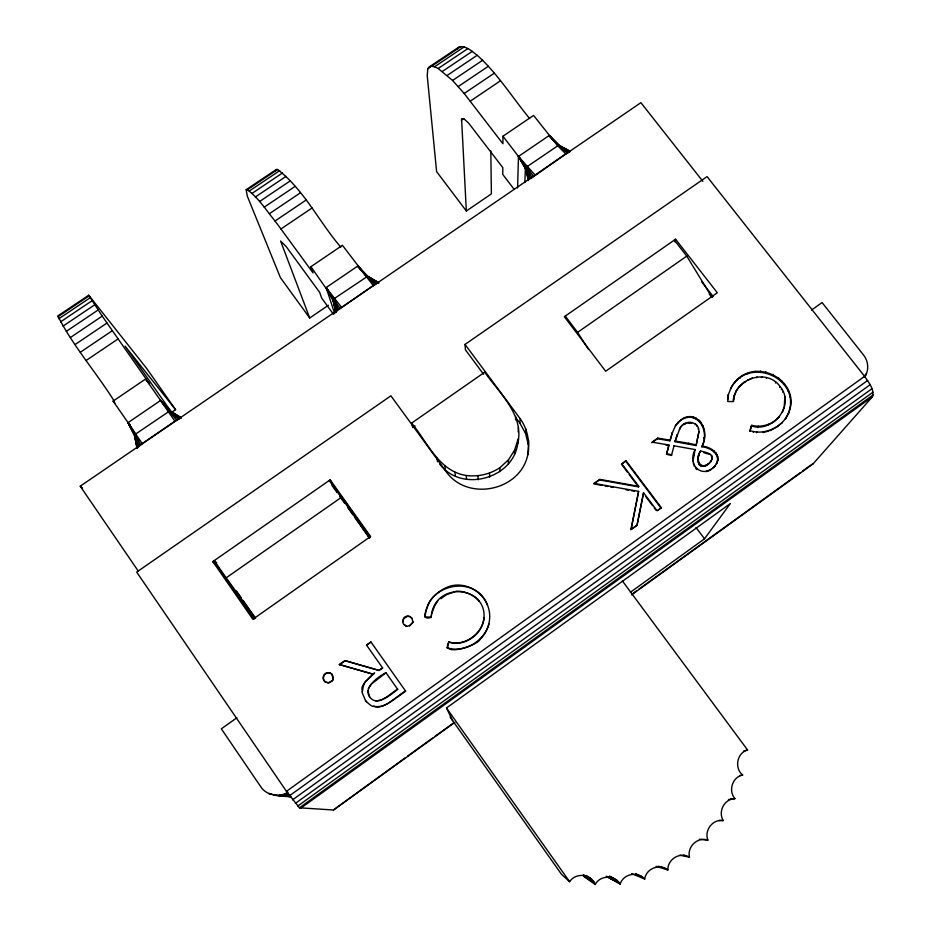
<?xml version="1.0" encoding="UTF-8"?>
<svg xmlns="http://www.w3.org/2000/svg" width="931" height="931" viewBox="0 0 931 931"><rect width="100%" height="100%" fill="white"/><g stroke="black" fill="none" stroke-linecap="round" stroke-linejoin="round"><path stroke-width="1.4" d="M499.912 471.726L499.912 467.688L508.512 459.774L514.703 449.976L518.078 438.966C517.659 477.417 462.288 494.477 439.56 463.882M517.589 187.934L518.474 156.466L549.127 135.554L558.728 145.248L569.993 151.788L565.804 153.848L557.669 145.771L533.568 115.421L502.949 136.229L502.915 143.735L464.185 93.472L452.571 80.473L438.175 68.498L434.533 66.788L431.577 66.252L429.342 66.892L427.864 68.673L427.201 75.434L436.616 171.641L466.338 211L491.393 193.881L490.8 150.857M701.834 446.822C711.936 426.189 690.977 404.799 675.371 426.002C690.674 403.449 712.983 425.746 701.834 446.822C709.957 447.264 721.513 454.665 716.323 463.906C722.34 454.712 710.632 446.449 702.172 446.205M508.407 463.906L508.512 459.774M528.61 440.247L528.005 454.689C529.96 442.132 527.656 429.11 520.161 418.671L465.023 344.435L707.06 176.599L864.608 376.357C868.39 382.21 874.733 389.263 872.475 396.676L813.066 463.871L631.59 594.839M517.869 443.319C524.141 414.4 499.423 393.499 484.76 372.167L411.653 423.093L412.41 426.479M515.553 419.823L515.693 416.366M524.828 182.592L525.375 168.534L526.946 166.754L558.425 145.352L569.691 151.09M514.529 454.212L514.703 449.976M518.195 431.984L518.416 427.504M528.284 444.587L525.538 433.369L519.929 423.244L520.161 418.671M525.538 433.369L525.84 428.9M693.13 460.17L695.073 449.545L674.032 445.833L673.741 446.449M713.612 467.304L713.262 467.886L715.02 465.837C702.311 479.826 686.973 465.046 695.073 449.545M788.173 413.876C802.743 378.102 747.477 354.664 730.509 388.902C749.862 350.265 809.563 382.21 785.368 418.88L788.65 413.201M727.646 399.422L728.1 395.326L730.893 388.192M733.232 401.273C734.152 378.882 766.737 367.57 780.108 386.609C795.691 404.927 772.974 433.148 751.352 425.967L749.827 431.379L751.759 425.316C761.779 427.957 772.742 424.315 779.48 416.529L779.014 417.193M736.386 390.845L734.512 395.512L733.5 401.61L727.716 401.47L728.473 394.628L728.1 395.326M712.11 456.725L711.75 459.472C714.286 453.269 704.127 452.059 700.601 450.953C692.722 463.347 703.149 472.901 711.459 460.508L711.109 461.101L712.099 458.878M656.146 866.354L667.864 869.973C667.387 859.197 680.293 851.458 689.499 857.207C686.845 846.826 697.691 836.457 707.909 840.134C703.987 830.44 712.75 818.791 723.236 820.572C717.789 811.716 724.318 798.751 734.931 798.658C728.112 790.861 732.266 777.001 742.67 775.034C734.222 768.168 736.793 752.888 747.558 749.99L622.35 580.897M404.287 624.852C401.983 623.63 402.006 616.671 407.126 616.089A5.295 5.249 -35.4 0 1 410.187 616.683L411.933 618.463L411.432 617.695M402.762 621.885L403.81 618.498L407.278 616.438A5.295 5.237 -35.5 0 1 410.338 617.032L411.199 617.637M448.823 641.994C464.464 647.336 483.038 634.127 483.992 617.544C483.119 632.708 465.023 647.161 448.823 641.994C440.049 657.88 477.999 645.52 480.175 639.213C489.578 629.752 492.08 616.147 487.472 605.092C481.292 589.847 462.695 580.595 447.148 587.217C439.665 590.626 432.868 595.677 428.842 603.009C427.783 607.699 419.322 621.024 431.134 617.416L431.449 615.275M425.246 617.276C425.839 583.411 475.916 573.915 487.472 605.092M325.315 681.981C321.439 679.595 323.034 673.043 327.549 672.671A5.377 5.272 -50.2 0 1 330.621 673.276L331.773 674.137M324.744 681.445C321.858 678.652 323.883 673.264 327.84 672.915A5.365 5.26 -50.2 0 1 330.912 673.52M431.134 617.416C433.811 580.851 486.319 585.494 483.992 617.544M710.306 462.3L710.656 461.706C702.009 471.808 693.804 460.892 700.601 450.953M784.286 406.219L784.833 396.431M404.682 625.05C409.256 630.52 418.671 614.413 409.582 626.028M332.949 678.885L332.216 674.731L333.391 678.152L332.367 680.91L333.228 679.13M466.338 211L461.567 118.714L464.069 118.924L468.642 123.136L502.81 167.627L502.775 174.458L513.982 189.133M679.781 428.679L674.975 441.666L696.097 445.53L698.902 431.821C699.728 420.195 682.667 419.357 679.479 429.331L680.701 427.248M696.097 445.53L698.902 431.821M385.981 672.741L397.7 689.347C390.834 694.724 377.788 705.873 370.747 698.238C361.565 688.696 377.52 676.965 385.981 672.741L371.527 683.971L368.292 688.544M631.916 529.087L636.99 525.456L643.565 492.767L657.065 510.747L661.324 507.686L625.993 460.682L621.536 464.29L627.471 472.203M636.99 525.456L643.565 492.767M630.904 529.82L638.619 491.382L594.048 483.398L599.727 479.349L638.736 486.343L638.503 486.89L599.564 479.919L593.885 483.957M638.619 491.382L631.125 529.332L637.223 524.956M362.194 689.499C358.691 684.285 388.367 660.835 366.535 680.654C362.38 682.12 362.008 698.483 362.427 689.72M528.284 451.919C523.117 490.509 467.374 502.949 445.681 470.958L390.904 395.815L136.682 572.1L286.457 791.315L299.456 807.794L333.461 810.005L405.439 757.671M431.6 614.192L434.463 606.151L437.779 600.972M651.793 442.784L657.461 438.745L669.913 440.829L672.415 432.578L670.204 440.2L657.728 438.117L652.037 442.155L668.958 444.995L666.456 454.258L671.449 455.422L674.032 445.833M668.958 444.995L666.736 453.653L671.728 454.817L671.449 455.422M674.975 441.666L677.151 434.719L676.86 435.359M674.824 241.827L675.603 239.22L717.301 292.765L605.65 371.248L564.349 316.726L675.603 239.22M631.718 873.604L644.683 879.062C646.044 868.542 659.707 863.165 667.864 869.973M447.159 647.964L448.905 642.297M447.066 647.673C464.476 653.795 485.074 640.144 488.903 623.898M621.536 464.29L625.993 460.682M340.793 247.087C319.217 222.148 304.123 189.901 277.578 169.489L276.228 169.535L246.18 189.68L247.309 196.127L280.417 277.647L309.72 318.006L328.375 305.263M782.692 411.153L784.1 407.51M657.461 438.745L657.728 438.117M672.135 433.218L675.662 425.351M677.826 422.883L678.117 422.232M669.913 440.829L670.204 440.2M680.852 420.288L681.155 419.625M684.041 418.461L684.343 417.798M681.48 426.573L681.783 425.921M683.854 424.117L683.552 424.769L685.938 423.477M687.218 417.484L687.52 416.82M684.704 424.059L685.007 423.396M690.22 417.286L690.534 416.623M688.125 422.302L687.811 422.965L691.721 423.093L692.036 422.43M689.766 422.837L690.08 422.185M693.211 417.775L693.525 417.111M275.657 170.722L276.228 169.535M696.027 418.892L696.353 418.228M695.271 424.722L695.597 424.059M698.518 420.603L698.844 419.939M696.632 426.119L696.958 425.467M606.209 876.269L620.209 883.938C623.398 873.767 637.816 870.974 644.683 879.062M688.3 443.901L688.614 443.284L696.423 444.913M699.67 421.72L699.996 421.056M700.694 422.942L701.031 422.278M698.075 429.156L698.413 428.516M702.579 426.189L702.917 425.537M657.868 510.491L661.324 507.686M703.638 429.761L703.976 429.121M693.49 455.829L693.816 455.224M703.568 438.373L703.906 437.745M734.408 383.246L734.792 382.536M693.001 461.613L693.327 461.02M737.131 380.535L737.515 379.813M693.281 463.836L693.595 463.254M740.157 378.126L740.552 377.404M698.878 456.062L699.204 455.457M693.921 466L694.247 465.407M698.203 460.717L698.529 460.123M735.99 391.555L739.563 386.249M734.128 396.21L734.512 395.512M695.376 467.374L696.574 469.561L696.9 468.98M733.465 399.224L733.849 398.526M698.308 462.602L698.646 462.009M747.861 373.866L748.268 373.133M739.167 386.959L744.218 382.094M698.599 463.754L698.925 463.161M699.158 464.802L699.495 464.208M748.07 379.732L747.651 380.453L752.26 377.986M699.961 465.57L700.298 464.976M700.671 465.954L701.008 465.36M754.832 372.004L755.25 371.271M701.474 466.187L701.811 465.593M709.131 453.63L708.782 454.235L709.876 454.025M702.311 466.28L702.649 465.698M711.703 450.243L712.052 449.626M703.417 466.256L703.755 465.663M704.639 466.024L704.976 465.442M756.577 377.672L756.996 376.95M760.162 371.772L760.592 371.038M711.493 455.48L711.505 456.679L711.854 456.085M705.803 465.616L706.14 465.023M713.879 451.675L714.24 451.07M707.025 464.988L707.374 464.394M708.177 464.243L708.526 463.65M711.878 458.308L712.238 457.703M715.706 453.525L716.067 452.92M761.442 377.567L761.884 376.846M706.501 471.074L706.152 471.645L708.084 471.005M765.48 372.528L765.922 371.795M716.73 455.189L717.091 454.584M864.538 377.043C869.298 370.596 868.472 361.321 863.642 355.142L822.085 302.563L811.541 310.046M709.399 470.108L709.05 470.679L711.668 469.154M717.394 457.028L717.754 456.423M766.283 378.347L766.725 377.625M717.603 458.948L717.964 458.343M717.522 460.019L717.882 459.414M717.336 461.066L717.708 460.473M772.59 375.065L773.044 374.343M775.465 383.002L775.919 382.28M778.293 378.754L778.758 378.033M751.352 425.967L751.759 425.316M781.342 381.547L781.807 380.826M779.643 387.319L780.108 386.609M784.053 384.666L784.519 383.956M753.156 432.24L753.586 431.6C763.99 433.602 774.732 429.494 782.308 422.348L777.641 426.503L770.053 430.669L770.496 430.029M781.284 389.647L781.749 388.949M757.846 426.887L758.276 426.235M714.659 466.431L716.684 463.312M782.645 392.137L783.111 391.427M756.566 432.706L756.996 432.065M763.699 426.317L764.13 425.665M787.859 390.822L788.336 390.124M763.629 431.844L763.187 432.484L768.68 431.03M768.692 424.711L769.134 424.059M784.845 402.355L785.322 401.657M771.555 423.291L772.008 422.639M789.907 396.943L790.396 396.257M774.231 421.568L774.685 420.905M782.226 412.363L782.692 411.688M790.466 402.692L790.954 402.006M789.872 408.395L790.349 407.72M777.641 426.503L778.107 425.851M630.357 592.314L704.523 538.805L730.358 503.543L446.484 707.979L452.594 720.559M595.223 884.45L594.211 882.483L583.237 874.989L584.121 876.723L595.223 884.45C600.181 874.977 614.809 874.861 620.209 883.938M781.842 423L785.845 418.217M456.923 49.192L458.564 47.306C465.651 44.793 471.959 51.484 477.219 55.266C497.689 73.689 512.271 97.452 529.658 118.563M450.092 717.033L561.509 874.314L569.621 881.727C575.137 872.952 589.183 873.546 594.211 882.483M145.585 379.045L160.586 400.47L169.64 411.025L179.892 418.671L174.935 421.243L142.199 443.633L138.125 447.241L134.762 434.847L128.071 422.639L113.105 401.11L145.585 379.045L149.588 384.003L102.212 316.121L88.736 295.22L57.838 315.935C73.037 346.204 96.289 372.353 114.187 401.063M325.85 682.248L328.748 682.679L332.088 680.677M565.804 153.848L530.635 178.705L525.852 167.708L518.474 156.466L502.949 136.229M440.817 598.726L446.787 594.525L454.782 591.883M373.261 285.561L338.477 309.732L333.496 298.979L310.896 266.72L342.422 245.295L373.261 285.561L376.45 283.757L366.709 276.298L357.725 266.068L326.153 287.586L334.706 313.7M329.039 682.912L331.552 681.259M407.79 755.972L432.543 738.12M434.893 736.409L453.746 722.805M631.672 594.409L636.385 591.01M638.736 589.311L800.16 472.808M802.522 471.109L810.773 465.151M333.461 810.005L454.84 722.398M289.541 795.714L867.611 380.523M292.578 799.822L870.113 384.747M295.371 803.36L871.951 388.727M297.722 806.083L872.987 392.195M299.456 807.794L873.162 394.907M300.469 808.399L872.475 396.676M375.589 700.822C383.072 701.439 391.113 693.164 397.525 689.126L397.7 689.347M395.628 698.087L395.803 698.297C389.193 702.277 381.873 709.306 373.517 706.222C386.214 709.131 395.489 696.563 405.52 691M396.897 697.505L405.683 691.221L370.957 642.006L366.546 645.148L382.629 667.969L379.045 670.529L344.819 660.603L339.326 664.501L373.575 674.44M286.457 791.315L864.608 376.357M344.819 660.603L378.836 670.273L382.629 667.969M339.594 664.769L345.075 660.87M236.881 717.789L221.334 728.822L260.785 786.788C267.406 796.866 280.65 795.702 291.1 796.913M216.714 562.848L214.223 560.602L226.175 577.825L341.281 497.422L369.549 538.13L354.513 517.101M588.38 349.265L577.604 332.355L686.752 256.118L674.312 240.128M212.827 561.579L330.168 479.849L370.608 536.477L252.836 619.278L212.827 561.579L216.167 564.558L254.082 619.231M412.654 427.62L415.028 425.967M172.002 412.107L175.575 409.663L146.656 368.432L88.736 295.22M138.382 571.262L80.241 486.203L640.889 102.666L702.882 181.382M461.322 120.146L463.719 118.516M80.322 352.267L112.279 330.714M246.18 189.68L247.355 189.761C258.62 198.035 266.254 210.313 275.029 220.996L306.078 200.072M464.185 93.472L494.361 73.13M86.036 360.553L118.028 338.954M275.029 220.996L280.941 228.979L312.025 207.997M470.283 101.153L500.482 80.776M63.052 326.094L94.625 304.891M255.455 196.918L286.143 176.32M442.446 71.384L472.273 51.356M66.357 331.331L98.069 310.023M259.551 201.527L290.356 180.823M447.276 75.388L477.219 55.266M70.395 337.522L102.212 316.121M264.229 207.148L295.139 186.363M452.571 80.473L482.619 60.271M75.074 344.54L106.972 323.057M269.42 213.676L300.41 192.81M458.25 86.536L488.368 66.252M429.342 66.892L458.564 47.306M57.897 316.773L88.992 295.93M247.355 189.761L277.578 169.489M427.864 68.673L430.192 67.113M431.577 66.252L460.961 46.55M58.793 318.763L90.063 297.792M249.31 190.995L279.707 170.617M434.533 66.788L464.08 46.969M60.515 321.882L91.948 300.794M252.022 193.392L282.57 172.898M438.175 68.498L467.874 48.575M743.811 382.804L745.731 381.629M287.935 792.188L284.374 794.108L279.16 795.342L273.842 795.167L286.829 796.145M411.653 423.093C427.469 442.12 438.629 471.214 466.175 475.473C477.999 477.009 489.974 474.275 499.912 467.688M811.948 464.301L813.066 463.871M743.497 751.108L747.558 749.99M739.877 775.535L742.67 775.034M730.649 799.007L734.931 798.658M728.484 799.485L731.301 799.264M479.197 601.403C474.763 594.956 464.162 590.603 455.922 591.232M718.93 820.525L723.236 820.572M425.118 616.939L431.018 617.078M271.654 793.736L268.78 793.596L271.619 793.899M290.391 796.494L279.16 795.342L290.321 796.599M699.402 839.227L707.909 840.134M290.076 794.737L284.374 794.108L290.065 795.016M328.049 682.947L325.012 681.748M666.014 445.169L668.679 445.612M675.266 441.05L688.614 443.284M595.281 484.201L602.229 485.447M605.01 485.947L607.792 486.448M610.573 486.948L613.354 487.448M625.876 489.683L628.658 490.183M631.439 490.684L634.22 491.184M683.261 855.205L685.961 855.752M679.863 855.217L689.499 857.207M750.246 430.739L753.586 431.6M339.326 664.501L373.354 674.184M658.322 866.214L664.606 868.053M703.917 452.71L707.572 453.851M406.614 626.191L404.124 624.526M373.727 706.42C371.166 707.455 362.334 696.947 366.57 701.858M635.698 873.86L638.387 874.965M635.431 873.988L641.785 876.606M609.456 876.304L616.881 880.249M609.654 876.222L613.25 878.131M180.533 417.274L170.233 410.943L160.586 400.47L128.071 422.639L134.588 435.487L137.125 448.3M607.105 876.42L619.802 883.333M570.179 151.357L558.961 145.236L549.127 135.554L558.065 145.527L567.363 152.87M607.361 876.781L620.081 883.74M607.233 876.606L619.941 883.531M568.783 152.172L558.425 145.352L549.127 135.554L559.135 145.48L569.05 151.206M378.463 282.512L367.536 276.17L357.725 266.068L366.314 276.495L374.89 284.537M357.725 266.068L367.338 276.135L378.929 283.071L377.823 283.257L367.058 276.17L357.725 266.068L367.629 276.298L377.544 282.209M180.998 417.612L169.64 411.025L135.798 433.927L134.53 435.336L136.927 447.753M181.208 418.345L169.977 410.943L160.586 400.47L174.935 421.243M586.123 875.454L590.824 878.585M583.795 874.907L593.606 881.564M583.714 875.838L594.758 883.449M80.241 486.203L82.522 488.007M178.333 419.287L169.244 411.176L160.586 400.47L170.385 411.025M369.619 696.9L367.896 690.534M549.127 135.554L559.135 145.48M534.964 174.947L518.474 156.466L525.375 168.534L528.424 180.579M331.483 673.893L332.158 674.544M130.026 424.722L128.071 422.639L134.588 435.487M113.105 401.11L114.862 402.995M176.634 420.172L160.586 400.47L170.373 412.503M341.502 307.288L326.153 287.586L332.867 300.038L334.601 305.415M331.867 674.3L332.507 674.975M175.575 409.663L125.091 346.146L172.27 413.294M701.683 281.802L713.088 296.454M709.213 294.033L711.843 297.42M366.546 645.148L370.957 642.006M565.28 316.075L577.604 332.355M367.629 276.298L333.193 299.305L335.672 312.455M533.393 176.11L518.474 156.466L525.445 168.302L528.645 179.776M696.016 527.528L704.523 538.805M625.783 461.276L661.057 508.21M621.745 463.708L638.736 486.343M629.17 474.461L638.503 486.89M645.846 496.677L652.584 505.649M654.272 507.895L655.959 510.13M483.585 374.285L465.419 349.812L465.023 344.435M515.599 417.414L519.929 423.244M280.941 228.979L313.014 272.876L310.896 266.72M333.507 314.329L321.649 298.06L319.717 292.462L286.189 246.587L280.603 241.036L309.72 318.006M226.175 577.825L255.478 618.335M370.445 537.42L332.123 483.748L330.168 479.849M329.202 480.512L341.281 497.422M332.006 485.575L337.01 492.58M339.512 496.083L344.517 503.089M347.845 507.756L352.849 514.762M446.601 708.142L569.621 881.727M236.521 590.952L241.466 598.086M243.119 600.46L255.49 618.3M142.199 443.633L128.071 422.639L134.588 435.114L137.439 448.288M339.908 308.475L326.153 287.586L332.879 299.84L335.695 311.78M686.752 256.118L711.982 297.338M531.904 177.402L526.178 167.371L518.474 156.466L525.596 168.022L529.192 178.624M365.394 700.263L362.252 692.85M411.781 618.126L412.84 621.594M140.593 444.832L135.391 434.23L128.071 422.639L135.03 434.544L139.196 446.065M337.29 310.977L333.193 299.305L326.153 287.586L332.984 299.596L336.452 312.129M436.848 457.656L437.57 461.799M444.878 466.059L445.507 470.108M454.875 472.145L455.399 476.125M466.175 475.473L466.571 479.418M477.987 475.822L478.243 479.768M489.497 473.169L489.625 477.149M866.412 373.901L864.596 376.112L866.412 373.901"/></g></svg>
